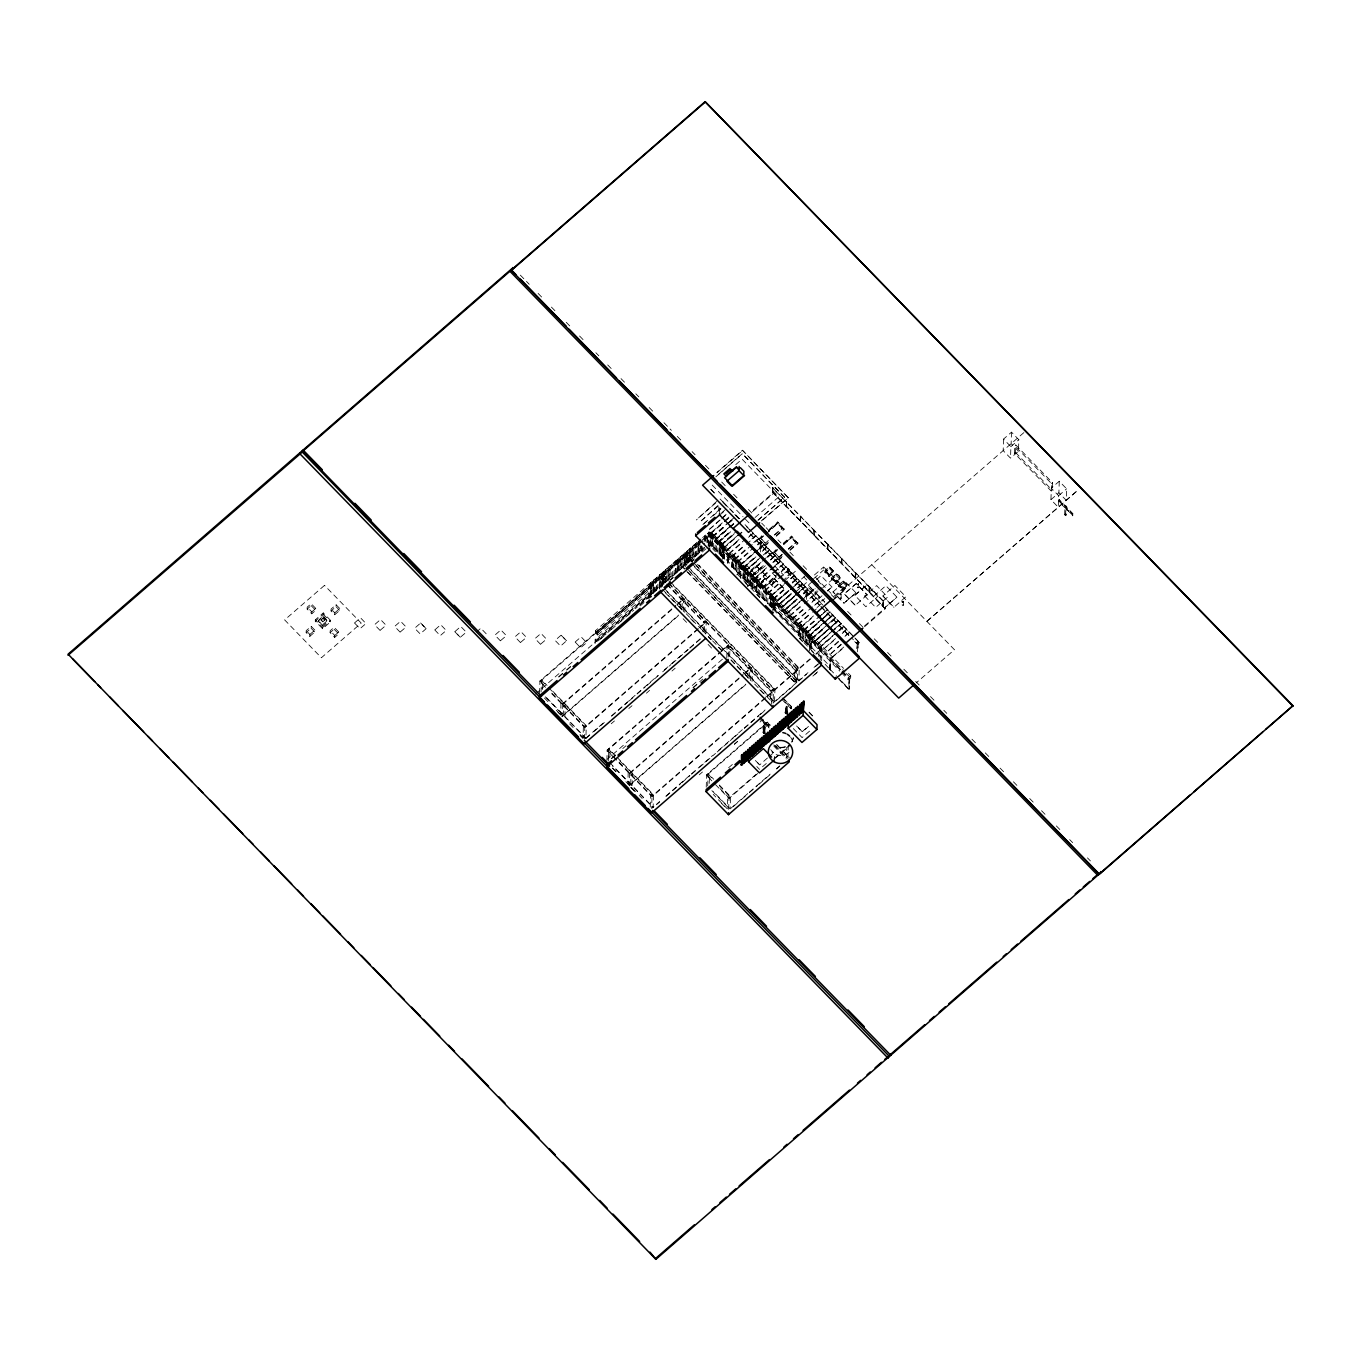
<?xml version="1.0" encoding="UTF-8"?>
<svg xmlns="http://www.w3.org/2000/svg" width="1361" height="1361" viewBox="0 0 1361 1361"><rect width="100%" height="100%" fill="white"/><g stroke="black" fill="none" stroke-linecap="round" stroke-linejoin="round"><path stroke-width="0.75" stroke-dasharray="5 3.75" d="M306.157 632.576L306.208 630.67L311.193 626.349L314.867 630.126L314.799 632.031L309.832 636.353L306.157 632.576L311.125 628.255L311.193 626.349M307.161 609.065L307.212 607.159L311.193 603.706L315.786 608.418L315.735 610.323L311.754 613.777L307.161 609.065L311.142 605.611L311.193 603.706M309.832 636.353L309.883 634.447L306.208 630.67M311.754 613.777L311.805 611.889L307.212 607.159M315.276 621.177L315.31 619.85L323.272 612.926L330.621 620.48L330.587 621.807L322.608 628.731L315.276 621.177L323.238 614.253L323.272 612.926M318.151 621.16L323.152 615.563L327.712 621.552L322.727 625.89L318.151 621.16L323.152 615.563M321.06 620.004L323.05 618.047L324.888 620.157L322.897 621.892L321.06 620.004L323.05 618.047M322.608 628.731L322.659 627.404L315.31 619.85M322.727 625.89L318.185 619.884M322.897 621.892L321.06 619.782M324.462 585.417L284.653 619.918L321.383 657.754L361.209 623.083L324.462 585.332M330.111 632.661L330.179 630.755L334.16 627.302L338.753 632.014L338.685 633.92L334.704 637.373L330.111 632.661L334.091 629.207L334.16 627.302M331.046 610.953L331.097 609.048L336.082 604.726L339.757 608.503L339.689 610.409L334.721 614.73L331.046 610.953L336.014 606.632L336.082 604.726M334.721 614.73L334.772 612.824L331.097 609.048M334.704 637.373L334.772 635.468L330.179 630.755M380.076 630.449L374.564 624.699L380.536 619.51L386.048 625.26L380.076 630.364M400.134 632.184L394.622 626.434L400.593 621.245L406.105 626.996L400.134 632.082M420.651 622.981L426.163 628.731L420.651 622.981L414.68 628.255L420.192 633.92L426.163 628.646M454.795 631.725L460.307 637.288L466.279 632.202L460.767 626.451L454.795 631.725L460.307 637.288M500.423 640.861L494.911 635.111L500.882 629.922L506.394 635.672L500.423 640.759M520.48 642.596L514.968 636.829L520.94 631.657L526.452 637.407L520.48 642.494M540.538 644.331L535.026 638.564L540.997 633.392L546.51 639.143L540.538 644.229M539.568 693.344L539.96 680.942L711.122 532.253L710.68 545.353M541.066 692.034L541.457 679.632L547.054 685.4M542.563 689.551L542.818 681.725L541.321 683.018M561.055 635.213L555.084 640.402L560.596 646.067L566.567 640.776L561.055 635.111L566.567 640.776M562.093 713.657L560.613 714.95L560.97 703.212L562.467 701.919L561.991 716.362L678.629 615.036M563.42 715.835L563.862 702.667M564.849 716.481L565.223 704.743L563.726 706.036M584.396 739.397L584.873 724.937L583.393 726.247L583.018 737.985L584.515 736.675M595.046 643.583L595.165 639.602L648.925 592.903L651.034 595.08L635.213 608.809M595.369 632.95L649.129 586.251L651.239 588.428L597.496 635.128L595.369 632.95L595.438 630.738L701.068 538.99M596.05 640.316L649.792 593.804M650.371 587.527L596.237 634.022L649.997 587.34M596.407 640.691L650.167 594.008M597.496 635.128L597.564 632.899L595.438 630.738M606.87 760.476L607.193 750.013L719.05 652.855M608.367 757.975L608.554 752.106L610.051 750.796L609.796 758.638M608.299 761.122L608.69 748.72L615.699 755.916M634.821 791.217L630.619 786.896L631.096 771.755M650.405 582.831L650.082 595.761L650.881 582.576M650.796 582.474L650.388 595.318M651.885 581.521L651.579 594.468L652.378 581.283M652.293 581.181L651.885 594.025M653.382 580.228L653.076 593.175L653.875 579.973M653.467 592.835L653.79 579.888M654.573 591.882L655.373 578.68M655.27 578.595L654.879 591.44M656.053 590.572L656.853 577.387M656.768 577.285L656.359 590.147M650.252 807.073L650.626 795.334L652.106 794.024L651.63 808.485L659.626 801.544M657.55 589.279L658.265 575.992M659.047 587.986L659.762 574.699L659.524 589.143M659.439 587.646L659.762 574.699M660.936 586.336L661.242 573.406L660.442 586.591M661.004 587.85L661.242 573.406M662.092 583.563L662.841 572.198M662.501 586.557L662.739 572.096M663.436 584.005L664.321 570.905M663.522 584.09L663.93 571.246M663.998 584.056L664.236 570.803M665.818 569.596L665.325 582.355M665.019 582.797L665.427 569.953M665.41 582.457L665.733 569.51M666.516 581.504L667.213 568.217L666.822 581.062M667.996 580.194L668.71 566.908L668.404 579.854M669.493 578.901L670.207 565.615L669.799 578.459M670.99 577.608L671.705 564.322M672.487 576.315L673.185 563.029M673.984 575.022L674.682 561.719M675.379 573.627L676.264 560.528M675.464 573.713L675.873 560.868M675.873 573.372L676.179 560.426M677.37 559.575L676.961 572.42L677.761 559.235M677.353 572.079L677.676 559.133M678.867 558.282L678.458 571.127L679.258 557.925M678.85 570.769L679.173 557.84M679.854 569.732L680.653 556.547L680.262 569.391M681.436 568.524L682.15 555.237L681.742 568.081M680.619 608.809L680.925 599.027L682.405 597.717L681.929 612.178M682.933 567.231L683.647 553.944M684.481 564.1L685.144 552.651L684.821 565.598M684.736 565.495L685.144 552.651M683.375 611.633L683.817 598.466L677.421 604.029M685.298 566.754L685.689 554.352L797.75 669.493M685.978 562.808L686.625 551.358L686.369 562.45M686.284 562.365L686.625 551.358M686.863 562.297L687.05 556.428M686.795 565.461L687.186 553.042L693.072 559.116M687.73 550.405L687.407 563.335M688.292 562.961L688.547 555.135L685.553 557.721M689.227 549.095L688.904 562.042L689.704 548.857M689.312 561.702L689.619 548.755M690.81 547.905L690.401 560.749L691.201 547.547M690.793 560.409L691.116 547.462M692.29 559.099L692.596 546.169L691.796 559.354M693.787 557.806L694.093 544.859L693.293 558.061M694.876 556.853L695.675 543.668M695.284 556.513L695.59 543.566M715.478 503.162L696.373 519.766M697.087 542.273L696.288 555.458M697.921 552.43L698.261 541.423M698.176 553.825L698.567 540.98L698.329 552.073M718.234 506.003L699.129 522.607M699.367 552.957L699.758 540.113M700.013 541.508L699.673 552.532M700.932 546.067L700.847 551.664L701.017 546.169M706.648 521.28L701.885 525.431M701.323 545.727L701.153 551.222M702.361 546.612L702.344 550.371L702.463 546.697M704.13 539.892L704.641 535.877M688.088 562.756L704.232 548.721L704.403 543.226M704.471 541.389L704.556 535.792M705.559 540.436L706.138 534.584M703.025 631.827L703.331 622.045L704.828 620.752L704.335 635.196M705.815 541.831L706.036 534.482M706.937 542.801L707.618 533.291M720.122 520.021L707.397 531.096M707.346 542.461L707.533 533.189M821.636 660.8L822.027 648.397L709.03 531.896L708.094 546.952L700.473 553.57M705.832 633.903L706.223 621.501L699.826 627.047M708.486 545.251L709.03 531.896M708.724 544.842L709.115 531.998L702.633 537.629M709.54 546.407L709.983 533.257M712.194 485.094L743.055 516.806M723.218 558.452L723.797 545.098L723.303 558.027L710.527 544.91L711.037 531.981L843.582 668.37M710.969 547.071L711.412 532.355M711.905 546.322L712.313 533.478M712.279 546.714L712.79 533.767L712.381 546.612M713.657 548.126L713.691 534.89M706.223 787.185L706.614 774.783L767.332 722.045L770.122 724.92M715.171 536.234L715.137 549.453M707.703 785.892L708.094 773.49L713.708 779.241M709.217 783.392L709.455 775.566L707.958 776.859M716.515 550.865L716.447 537.731M717.928 539.058L717.893 552.277M718.71 511.107L718.846 506.972M719.646 512.314L719.765 507.925M719.306 540.47L719.271 553.689L719.663 540.844M719.169 553.791L719.578 540.929M720.173 554.829L720.581 541.967M720.547 555.203L721.041 542.273L720.649 555.118M722.062 543.311L721.653 556.156M722.266 559.405L722.606 548.398L739.482 533.869M723.576 558.844L723.848 550.78M723.916 548.075L736.658 537.017M723.882 558.571L723.797 551.681M724.494 559.252L724.903 546.407M722.419 659.217L607.38 759.166M726.672 551.086L739.414 539.841M727.574 563.029L728.288 555.441L728.152 564.628M727.931 563.403L728.424 555.679M729.071 553.366L744.994 539.534M729.428 553.74L742.17 542.682M726.757 658.231L727.148 645.829L771.959 691.881M728.237 656.938L728.628 644.536L720.649 651.477M731.503 567.01L731.793 557.84L734.089 555.849M731.827 556.19L742.97 546.51M732.031 567.52L732.66 560.017L732.371 568.966M732.184 556.581L744.926 545.506M732.235 567.35L732.456 560.188M729.683 656.393L729.989 646.611L728.492 647.904M732.796 567.554L733.035 560.222M733.681 568.694L733.902 555.662M734.583 559.031L747.325 547.956M734.94 559.592L749.265 547.139M737.118 558.776L736.624 571.722L736.658 558.486M737.339 561.855L753.262 548.024M737.696 562.246L750.438 551.171M738.138 559.813L738.002 573.134L738.394 560.29M758.043 520.293L784.531 497.292L742.289 453.655L715.801 476.656M762.858 519.936L788.342 497.803L742.443 450.253L716.958 472.386M739.874 561.617L739.38 574.546L739.414 561.327M740.095 564.696L763.98 544.111M740.894 562.654L740.758 575.958M740.639 578.289L741.15 563.114M742.851 567.52L755.576 556.462M743.276 565.291L743.055 578.323L743.548 565.393L740.979 567.282M744.569 566.431L744.518 579.65L744.926 566.805M744.433 579.735L744.824 566.891M745.896 581.062L745.845 567.928M747.104 565.904L735.144 576.281M747.325 569.255L747.274 582.491L747.682 569.63M747.189 582.576L747.58 569.715M748.941 522.811L744.518 518.286M748.652 583.903L748.601 570.752M750.081 572.096L749.945 585.4L750.336 572.556M750.03 585.315L750.438 572.471M747.852 677.88L748.159 668.098L749.656 666.805L749.162 681.266M751.323 586.812L751.357 573.593M753.313 533.172L746.577 538.156M752.82 574.92L752.701 588.224L753.092 575.38M752.786 588.139L753.194 575.295M750.609 680.721L751.051 667.553L744.654 673.117M755.712 535.622L750.932 539.773M754.164 589.568L754.113 576.418M755.576 577.745L755.542 590.98M744.11 576.043L756.053 565.547L767.077 576.996L755.134 587.374L744.11 575.907M756.461 592.103L756.869 579.259M758.468 538.446L765.188 545.88L768.353 543.141M758.826 538.837L750.864 545.744M758.128 577.098L746.185 587.476L758.111 577.234L747.104 565.768M758.332 580.586L758.298 593.804M759.71 548.976L760.901 541.899L761.565 551.12M768.37 540.521L765.307 543.192L760.714 538.463L766.872 532.678M760.561 551.988L760.901 541.899M759.574 595.318L759.625 582.083M761.224 541.287L754.845 546.646M761.582 541.661L756.801 545.812M761.054 596.645L761.003 583.495M762.432 598.057L762.381 584.924M763.232 576.826L774.256 588.003M763.453 599.095L764.116 586.71M765.307 543.192L760.714 538.02M772.214 572.845L776.348 577.098L764.406 587.459L776.365 576.962L772.231 572.709M765.324 565.768L753.382 576.145L764.406 587.459M767.434 758.009L759.693 764.916L755.355 760.289M764.831 600.507L765.494 588.122M766.719 546.952L761.956 551.103M766.736 546.765L762.313 551.477M766.209 601.919L766.872 589.534M767.587 603.348L768.353 590.878M763.113 555.135L769.492 549.606L764.712 553.927M769.492 549.606L765.069 554.301M772.367 492.274L772.895 487.51L772.367 492.274L882.949 605.917L883.119 600.762L883.34 605.56M772.725 492.665L772.895 487.51M768.608 726.876L765.835 723.337M864.541 626.758L885.245 608.775L773.218 492.75L750.915 512.11M770.241 606.257L770.734 593.328L770.343 606.172M767.468 556.581L772.248 552.43L764.27 559.524M770.7 606.547L771.109 593.702M770.105 725.583L767.332 722.045M771.619 607.669L772.01 594.825M771.721 607.584L772.112 594.74M772.589 585.043C774.596 575.89 771.891 587.374 773.677 585.094M771.976 608.044L772.385 595.199M782.15 554.676L779.07 557.347L774.477 552.617L777.573 549.504M770.326 698.959L770.564 691.133L773.558 688.547L773.065 702.991L797.359 681.895L686.778 568.269M773.099 608.996L773.49 596.152L772.725 613.148L775.004 611.174L775.413 598.313L773.133 600.303M773.354 609.473L773.763 596.628M773.797 608.35L774.001 601.698M775.175 566.448L783.443 574.937M774.324 608.418L774.613 602.038M771.568 704.283L772.061 689.84M774.528 535.162L782.218 528.493L777.641 523.322L768.421 531.334M776.229 536.302L784.106 529.446L777.709 521.961L768.25 530.178M778.118 558.656L773.337 562.808M772.248 552.43L778.968 560.034L783.698 555.934M779.07 557.347L774.494 552.175M770.734 749.673L773.626 752.82L770.734 749.843M774.137 566.465L780.516 560.936L770.955 569.408M774.358 759.931L774.46 756.393M782.218 528.493L777.641 523.322M784.531 497.292L742.289 453.655M783.255 563.93L759.37 584.686M784.106 529.446L777.709 521.961M786.148 506.445L786.675 501.665L786.539 506.088M786.505 506.819L786.675 501.665M786.012 566.771L762.126 587.527M788.342 497.803L742.443 450.253M788.155 568.575L788.24 572.811L788.155 568.473M787.287 613.386L800.047 602.14M789.142 569.97L788.751 568.779M788.308 549.317L795.998 542.648L791.421 537.476L783.732 544.162M790.009 550.456L797.886 543.6L791.49 536.115L782.031 544.332M789.686 615.648L802.429 604.59M790.06 616.04L802.803 604.965M791.524 572.437L786.743 576.588M787.968 756.053L786.471 757.345L786.777 747.563M787.849 758.775L788.342 744.314M792.442 618.489L805.185 607.414M792.817 618.864L805.559 607.806M794.28 575.261L770.394 596.016M794.654 575.465L789.873 579.786L794.28 575.091M795.998 542.648L791.421 537.476M783.698 698.669L791.575 706.767L791.507 708.537L783.647 700.439M795.198 621.314L819.441 601.12M795.573 621.705L808.298 610.63M796.763 579.037L785.739 567.724L781.248 571.739M797.886 543.6L791.49 536.115M796.883 583.086L807.907 594.4L813.878 589.092M792.255 582.236L797.41 578.289L792.272 583.069M799.911 520.6L800.829 516.193L800.285 520.974L800.302 516.159L786.777 502.481M800.285 520.974L800.455 515.819M796.355 668.744L795.845 683.63L683.783 568.49M797.954 624.155L809.097 614.474M798.329 624.529L811.054 613.454M798.55 635.91L798.839 626.74L801.136 624.75M795.011 585.077L800.166 581.13L790.605 589.602M799.298 634.09L799.605 627.71M799.519 634.77L799.741 627.574L799.553 633.869M799.911 634.43L773.797 608.163L799.519 634.6L800.115 627.778L774.409 601.358L774.171 608.554L774.358 602.26M807.975 672.657L798.873 680.568L799.23 668.2L698.976 565.172M797.784 587.731L802.548 583.58L797.767 587.901M802.922 583.954L798.141 588.292L802.548 583.58M802.803 626.264L802.292 639.194L802.327 625.975M803.466 629.99L827.726 609.439L818.165 617.911M795.743 594.893L805.304 586.404L798.941 591.95M805.304 586.404L796.117 595.267M805.644 596.169L806.835 589.092L807.481 598.313M805.185 628.714L805.151 641.95L805.542 629.088M808.485 726.451L802.292 731.827L796.593 725.736M806.495 599.435L806.835 589.092M812.551 581.385L808.077 585.281L808.026 587.05L812.16 591.303L815.137 588.701M803.279 593.396L808.06 589.245L803.279 593.566M803.653 593.94L808.06 589.245M808.451 585.298L812.228 589.16M807.941 631.555L807.907 644.774L808.298 631.929M809.455 650.898L809.863 638.054L812.16 636.063L811.751 648.925L768.863 604.845L769.628 592.375M811.19 592.63L801.255 600.558M810.697 634.379L810.561 647.683M812.16 591.303L812.211 589.534M813.827 530.314L814.065 535.128L814.082 530.314L800.676 516.534M810.475 647.853L811.054 634.753M814.065 535.128L814.235 529.973M810.85 648.227L811.139 639.109L841.149 669.935M811.139 647.972L811.105 640.01M811.717 638.479L827.658 624.478M813.572 595.08L808.791 599.231M822.027 595.778L819.05 598.381L814.916 594.128L814.967 592.358L817.944 589.772M816.328 597.904L811.547 602.055M817.604 644.348L830.346 633.273M819.05 598.381L819.101 596.611M819.118 596.237L815.341 592.375L818.08 589.84M820.054 597.445L808.077 585.281M818.897 656.768L819.135 648.942L820.632 647.632L820.207 660.136M820.36 647.173L833.102 636.114M822.231 599.452L824.749 601.851M833.851 599.452L843.803 590.793L823.609 570.038L823.694 566.942L813.742 575.584L831.061 593.379M824.936 572.352L825.004 570.582L829.478 566.686L833.612 570.94L833.561 572.709L829.07 576.605L824.936 572.352L829.427 568.456L829.478 566.686M825.378 570.599L829.155 574.291L833.221 570.922L829.155 574.291L825.378 570.599L829.461 567.061L833.221 570.922M827.471 548.908L828.015 544.128L827.879 548.568M827.845 549.283L828.015 544.128M838.614 641.78L825.872 652.838M829.07 576.605L829.138 574.835L825.004 570.582M827.301 663.556L709.744 542.665M841.37 644.604L828.628 655.679M823.745 617.435L830.108 611.889L820.547 620.378M830.108 611.889L820.921 620.752M831.826 579.429L831.894 577.659L836.369 573.764L840.503 578.017L840.452 579.786L835.96 583.682L831.826 579.429L836.317 575.533L836.369 573.764M829.461 669.578L830.295 658.877L829.904 669.561L832.813 672.538M827.522 590.963L831.996 586.948L827.522 590.827M832.2 600.49L844.143 590.113L832.269 577.676L836.352 573.951M829.904 667.911L830.431 659.098M830.329 669.527L830.652 659.251L829.785 659.302M833.119 578.799L821.176 589.177M833 591.899L844.96 581.385L855.967 592.835L844.024 603.212L833 591.899L844.024 603.212M826.501 620.259L832.864 614.73L823.303 623.202M833.238 615.104L823.677 623.576L832.864 614.73M835.96 583.682L836.011 581.913L831.894 577.659M829.257 623.083L835.62 617.554L826.059 626.026M835.62 617.554L831.197 622.266M838.716 586.506L838.767 584.737L843.259 580.841L847.393 585.094L847.325 586.863L842.85 590.759L838.716 586.506L843.191 582.627L843.259 580.841M832.013 625.924L838.376 620.395L814.473 641.32L830.414 627.302M838.75 620.769L814.848 641.694L838.376 620.395M840.418 594.791C841.847 592.988 840.826 604.267 840.622 594.4M842.017 563.097L841.796 558.282L841.761 563.097M841.625 563.437L841.796 558.282M831.571 631.691L841.132 623.219L834.752 628.748M842.85 590.759L842.901 588.99L838.767 584.737M842.918 588.632L839.159 584.584L843.242 581.028M843.803 590.793L843.905 587.697L823.694 566.942M837.508 631.589L843.888 626.043L834.327 634.532M846.644 629.054L841.864 633.205M849.757 632.27L844.62 636.046M850.727 675.702L850.659 677.931L848.379 679.922L848.447 677.693L850.727 675.702L845.011 669.833M849.145 678.714L849.026 688.819M838.988 679.275L848.992 689.721L848.941 678.884M855.031 577.217L855.559 572.437L855.423 576.877M854.827 595.301L866.77 584.924L854.827 595.301L865.851 606.751L877.794 596.254L866.77 585.06M855.389 577.591L855.559 572.437M869.203 586.948L855.78 573.168L855.661 577.149M867.246 594.842L855.286 605.356L844.279 593.889L856.222 583.512L867.229 594.978L856.222 583.512M855.967 592.835L844.041 603.076M858.4 583.563L858.025 587.884L857.94 583.546M856.613 648.551L857.804 641.473L858.468 650.694M857.481 651.817L857.804 641.473M854.742 641.609L857.668 644.638L859.659 642.902L822.946 604.709M868.811 591.372L869.339 586.608L869.203 591.031M869.169 591.763L869.339 586.608M869.322 591.406L869.56 587.323L882.966 601.103L882.847 605.084M871.772 564.747L954.435 649.69L916.225 682.882M873.949 596.067L885.892 585.689L896.916 597.156L884.973 607.533L896.916 597.156M882.898 595.982L893.922 607.295L905.882 596.781L894.857 585.468L882.898 595.982L893.922 607.295M882.949 605.917L883.119 600.762M885.245 608.775L772.878 492.308L773.116 488.225L786.539 502.005L786.403 505.986M903.211 601.239C905.388 611.038 898.583 600.899 903.194 601.324M1003.533 439.093L1003.176 450.61L1010.525 458.147L1018.487 451.24L1018.845 439.722L1011.495 432.169L1003.533 439.093L1010.883 446.629L1010.525 458.147M1011.495 432.169L1011.138 443.686L1018.487 451.24M1014.54 453.366L1014.779 445.83L1015.782 444.979L1052.512 482.73L1052.274 490.249L1051.287 491.117L1014.54 453.366L1015.544 452.498L1015.782 444.979M1059.266 481.25L1058.892 492.767L1066.241 500.321L1066.599 488.803L1059.266 481.25L1051.287 488.157L1058.637 495.71L1058.28 507.228L1050.93 499.674L1051.526 483.58L1014.779 445.83M1058.909 501.784L1059.198 499.555L1072.961 513.709L1072.91 515.479L1058.739 501.682L1059.198 499.555M1064.676 514.747L1064.914 506.768L1065.918 505.901L1066.582 514.815L1065.595 515.683L1064.676 514.747L1065.663 513.88L1066.582 514.815M1065.595 515.683L1065.918 505.901M1072.366 513.965L1072.315 515.564M1072.519 515.836L1072.57 514.067L1058.79 499.895M772.759 582.049L773.405 582.882L773.728 581.708M787.764 569L788.58 569.561M787.73 572.283L788.802 572.318M840.383 598.074L841.472 598.125M857.617 584.686L858.672 584.737L857.532 584.073M857.498 587.34L858.587 587.391M902.156 601.596L903.279 602.26L902.258 602.413M902.105 604.879L903.194 604.913M840.469 594.655L841.472 594.519M858.349 584.72L858.366 583.733M903.33 601.426L902.309 602.004M311.805 611.889L315.786 608.418M322.897 621.671L324.888 619.935M309.883 634.447L314.867 630.126M334.772 612.824L339.757 608.503M322.778 624.597L327.746 620.276M322.659 627.404L330.621 620.48M334.772 635.468L338.753 632.014M476.35 632.167L480.824 628.187L486.336 633.937L481.862 637.731M716.941 472.743L742.425 450.61M715.801 476.877L742.272 453.876M735.774 464.628L742.051 459.116L778.798 496.867L752.072 520.123M716.703 501.409L696.356 519.953M717.859 505.611L699.112 522.777M720.615 508.453L701.868 525.601M713.028 515.921L720.99 508.827M721.789 512.672L726.57 508.521M720.564 514.424L723.746 511.668M726.128 514.288L707.38 531.266M721.721 518.813L728.101 513.114M728.884 517.129L709.779 533.716L822.01 649.061L815.937 654.335M702.361 540.504L539.943 681.606L545.54 687.356M703.875 539.194L722.878 522.862M724.477 521.467L729.258 517.316M710.136 534.107L722.878 523.032M724.477 521.654L729.258 517.503M596.237 634.022L703.178 541.168M704.743 539.79L711.037 534.329M661.259 578.816L664.253 576.23M709.847 536.625L711.327 535.332M712.535 536.37L728.458 522.539M730.057 521.161L734.838 517.01M712.535 536.557L725.277 525.482M726.859 524.104L731.64 519.953M712.909 536.761L725.634 525.686M732.014 520.157L727.233 524.308L732.014 520.327M712.892 536.932L725.634 525.873M535.349 694.144L706.529 545.455M598.211 640.844L606.104 633.971M607.686 632.593L612.433 628.476M620.344 621.603L632.984 610.63M639.313 605.135L664.508 583.24M666.073 581.879L686.505 564.117M731.214 525.38L715.291 539.211L728.016 528.323M600.439 639.024L605.186 634.906M611.514 629.411L616.244 625.294M617.826 623.916L624.155 618.421M625.737 617.043L633.648 610.187M729.615 526.928L734.396 522.777M715.648 539.585L728.39 528.527M729.989 527.132L734.77 522.981M715.648 539.773L728.39 528.697M729.989 527.319L734.77 523.168M558.742 676.689L565.138 671.126M566.737 669.748L571.535 665.58M640.231 605.9L646.628 600.337M648.227 598.959L651.426 596.169M670.122 579.939L673.151 577.302M691.371 561.481L694.399 558.844M710.527 544.91L708.435 547.088M558.742 677.132L565.121 671.568M566.72 670.19L571.518 666.022M670.105 580.381L673.134 577.745M752.48 511.617L773.184 493.635M718.047 542.035L730.789 530.977M718.047 542.222L730.772 531.147M718.404 542.427L731.146 531.351L718.404 542.597M720.803 544.876L736.726 531.045M720.786 545.046L733.528 533.988M733.902 534.175L721.16 545.421L733.902 534.363M723.337 544.808L723.406 557.942M723.542 547.888L736.284 536.812M737.883 535.434L742.664 531.283M738.257 535.809L743.038 531.488M758.06 520.072L784.531 497.054M739.057 539.466L726.298 550.712L739.04 539.636M761.292 520.957L788.359 497.445M748.533 537.323L753.331 532.985M728.169 556.258L728.016 564.39M562.365 703.96L675.822 605.407M746.509 544.298L756.087 535.826M562.348 704.624L675.805 606.07M677.404 604.692L683.783 599.129M734.26 556.037L733.494 568.507L767.842 603.808M683.681 601.851L685.161 600.558L684.804 612.297L670.82 597.921M735.28 557.074L735.246 570.293L735.638 557.449M733.018 560.392L723.44 551.307L732.626 560.562M753.688 542.597L758.468 538.275M761.939 535.656L758.757 539.279L761.922 536.54M768.216 531.062L777.675 522.845M760.714 538.463L763.776 535.792M765.324 534.465L777.624 523.764M761.82 542.852L760.833 543.72L759.914 542.767M561.974 716.805L678.612 615.478M774.545 534.72L782.235 528.051M753.194 553.995L740.452 565.24L753.194 554.182M765.222 544.995L768.37 542.256M776.263 535.417L784.14 528.561M743.089 565.104L743.14 578.238M755.95 556.836L743.208 567.894L755.95 557.006M762.33 551.307L767.094 547.156M761.531 556.513L745.59 570.531L758.332 559.456M745.964 570.735L758.706 559.66M765.086 554.131L769.85 549.98M745.964 570.905L758.706 559.847M765.869 557.976L748.346 573.355L762.687 560.919M775.719 549.81L772.538 553.434L777.267 549.317M748.72 573.559L761.462 562.501M767.825 556.955L772.606 552.804L767.825 557.142M748.72 573.747L761.462 562.671M783.579 543.839L791.456 537M774.477 552.617L777.556 549.946M783.715 544.604L791.404 537.918M751.476 576.401L764.219 565.325M770.581 559.796L775.362 555.645L770.581 559.966M751.476 576.571L764.219 565.513M766.6 567.775L753.858 579.02L766.6 567.962M772.98 562.246L777.76 558.095L772.963 562.416M779.087 556.904L782.167 554.233M788.325 548.874L796.015 542.205M754.232 579.412L766.975 568.166M698.227 628.442L584.788 726.995L551.171 692.443M698.21 629.105L584.771 727.659L551.154 693.106M699.809 627.71L706.206 622.164M779.002 559.15L782.15 556.411M790.026 549.572L797.92 542.716M756.614 581.674L772.555 567.843M756.614 581.862L769.356 570.786M756.988 582.236L769.731 570.991M771.313 569.783L780.874 561.31M755.134 587.237L767.077 576.86L756.053 565.547M759.744 585.06L772.487 573.815M774.069 572.607L783.63 564.135M585.996 738.002L605.169 721.347M611.565 715.801L635.519 694.978M637.118 693.583L657.89 675.549M664.287 669.986L688.258 649.18M689.857 647.785L701.034 638.071M585.979 738.445L592.375 732.899M593.974 731.503L605.152 721.789M611.548 716.243L627.523 702.361M629.122 700.966L635.519 695.42M637.118 694.042L645.097 687.101M646.696 685.706L653.093 680.16M654.692 678.765L661.072 673.219M662.671 671.824L670.667 664.883M672.266 663.505L688.241 649.622M689.84 648.227L701.034 638.513M762.5 587.901L775.243 576.656M781.248 571.603L786.386 566.976M611.242 723.746L614.44 720.973M628.833 708.486L632.014 705.713M646.407 693.208L649.605 690.35M671.977 671.007L675.158 668.234M764.882 590.351L788.58 569.647M765.256 590.725L777.999 579.48M779.581 578.272L789.142 569.8M767.638 593.175L780.38 581.93M768.012 593.566L780.755 582.321M782.337 581.113L791.898 572.624M785.042 580.364L795.505 571.144M827.743 544.57L814.456 530.688M828.117 544.961L841.642 558.622M773.15 598.84L785.892 587.595M773.524 599.044L786.267 587.986M792.629 582.44L797.41 578.289M773.507 599.231L786.25 588.156M788.648 590.436L775.906 601.494L788.648 590.606M795.028 584.89L807.328 573.866M789.023 590.81L776.263 602.055L789.006 590.98M790.605 589.432L800.166 581.13M728.611 645.199L607.176 750.694L612.773 756.444M772.844 609.167L775.141 607.176L800.863 633.614L798.567 635.587M791.404 593.26L778.662 604.505L791.404 593.447M796.066 591.559L808.009 581.317L803.892 576.928M813.657 578.68L823.609 570.038M797.342 593.328L781.418 607.346L794.161 596.271M794.535 596.475L781.775 607.721L794.518 596.645M796.117 595.08L805.678 586.795M816.498 579.633L820.972 575.618L831.996 587.067M611.599 758.264L616.397 754.096M622.794 748.55L625.975 745.76M693.089 687.475L702.684 679.139M611.582 758.706L616.38 754.538M693.072 687.917L699.469 682.354M796.917 598.925L784.174 610.17L796.917 599.095M797.291 599.299L784.531 610.545L797.274 599.486M803.653 593.77L808.434 589.619M829.138 574.835L833.612 570.94M802.854 598.993L786.93 612.994L799.673 601.936M804.453 597.615L813.878 589.211M806.41 596.781L811.19 592.443M814.916 594.128L817.893 591.542M804.385 603.757L813.946 595.284M811.922 602.447L816.328 597.734M836.011 581.913L840.503 578.017M814.678 605.271L819.458 600.95M824.783 598.619L821.806 601.205L821.857 599.435L824.613 602.277M855.303 572.896L842.017 559.014M817.059 607.55L821.84 603.399M812.653 612.246L819.033 606.547M629.616 773.048L743.055 674.495M800.948 624.563L800.727 637.594L798.448 639.585M629.582 773.711L743.038 675.158M744.637 673.78L751.034 668.217M833.953 596.339L847.001 585.077L843.242 581.215M801.323 624.937L800.642 637.322M842.901 588.99L847.393 585.094M835.144 596.56L1025.667 431.063M813.453 615.921L798.771 628.952L773.065 602.515L775.345 600.541L801.068 626.962M630.96 775.124L632.457 773.831L632.082 785.569L630.602 786.862M750.915 670.939L752.395 669.646L752.038 681.385L773.065 702.991M801.068 627.54L813.81 616.295M1010.883 446.629L1018.845 439.722M803.705 627.387L803.67 640.606L804.079 627.761M856.222 583.648L844.262 594.025L855.286 605.356M803.824 630.194L816.566 619.119M818.165 617.741L827.726 609.439M803.824 630.364L816.566 619.306M629.326 782.745L627.846 784.038L628.204 772.299L629.701 771.006L629.224 785.45L745.862 684.124M806.461 630.211L806.154 642.987M806.835 630.602L806.529 643.362M629.207 785.892L745.845 684.566M822.146 618.813L806.222 632.814L818.948 621.756M806.58 633.018L817.74 623.338M824.103 617.809L830.482 612.263M806.58 633.205L819.322 622.13M809.217 633.052L809.183 646.271L809.591 633.426M824.902 621.637L808.961 635.655L821.704 624.58M809.336 635.859L822.078 624.784M809.336 636.029L822.078 624.971M824.46 627.421L809.795 640.282L839.805 671.109M812.092 638.683L824.834 627.625M831.214 622.079L835.994 617.928M812.092 638.87L824.834 627.795M833.17 630.143L817.229 644.144L829.972 633.086M831.945 632.065L841.506 623.593M835.926 632.967L820.002 646.798L832.728 635.91M839.465 630.755L844.262 626.434M765.46 697.53L652.021 796.083L607.193 750.013M767.06 696.134L809.897 658.945M815.954 653.671L822.027 648.397M765.443 698.193L652.004 796.746L614.185 757.89M767.043 696.798L814.422 655.645M835.501 638.564L822.742 649.809L835.858 638.938M842.221 633.58L847.001 629.258M883.493 601.137L772.504 487.85M838.257 641.388L825.872 653.025M844.977 636.421L849.757 632.082M771.687 701.578L773.184 700.286M797.478 679.173L794.484 681.776L794.858 670.037L797.835 667.434L797.342 682.337L689.704 571.739M666.005 795.981L689.976 775.175M691.575 773.78L712.347 755.729M718.744 750.183L742.715 729.36M744.314 727.982L765.086 709.932M814.048 667.383L820.122 662.109M656.41 804.759L659.609 801.986M665.988 796.44L680.381 783.936M681.98 782.558L689.959 775.617M691.558 774.222L697.955 768.676M699.554 767.281L715.529 753.399M717.128 752.021L733.103 738.138M734.702 736.743L737.9 733.97M744.297 728.424L758.672 715.92M760.272 714.542L765.069 710.374M776.093 700.796L792.782 686.284M798.856 681.01L806.444 674.427M815.562 666.516L820.105 662.552M841.013 644.229L828.628 655.849M864.575 625.873L885.279 607.891M843.752 647.053L831.01 658.299L844.126 647.445M734.413 744.161L737.611 741.388M814.473 674.614L817.689 671.824M699.248 774.783L702.446 772.01M734.413 744.246L737.611 741.473M759.982 722.045L763.164 719.271M812.874 676.094L817.672 671.926M858.723 642.426L857.719 643.277L856.801 642.341M764.116 725.481L706.58 775.447L712.194 781.197M765.818 724.001L767.298 722.708M859.676 642.46L857.685 644.195L851.816 638.156M767.196 725.413L768.676 724.12L768.727 728.339L759.54 718.897M768.523 726.519L759.761 717.417M791.575 706.767L782.15 697.955M1051.526 483.58L1052.512 482.73M728.594 767.757L733.375 763.589M1050.93 499.674L1058.892 492.767M1058.637 495.71L1066.599 488.803M768.982 756.852L773.626 752.633M802.309 731.606L808.502 726.23M762.517 766.77L767.009 762.875M756.189 774.222L729.02 797.818L717.808 786.301M773.763 758.945L789.737 745.062M757.754 773.49L729.003 798.482L713.589 782.643M775.345 758.23L789.72 745.726M1066.837 506.853L1065.833 507.704L1064.914 506.768M809.574 731.129L802.105 737.611L792.459 727.693M747.801 793.565L728.628 810.22L729.122 795.76L727.625 797.053L727.25 808.791L713.215 794.382M749.401 792.17L770.173 774.12M776.57 768.574L779.768 765.801M733.409 806.495L739.806 800.948M741.405 799.553L747.784 794.007M749.384 792.612L757.379 785.671M758.979 784.293L770.156 774.562M776.553 769.016L779.751 766.243M858.553 584.515L857.889 584.703M1015.544 452.498L1052.274 490.249M1059.13 501.324L1072.91 515.479M836.352 574.138C845.232 576.69 834.344 586.2 832.269 577.506M829.427 568.456L833.561 572.709M836.317 575.533L840.452 579.786M843.191 582.627L847.325 586.863M520.344 275.143L529.225 284.279M538.105 293.415L544.026 299.488M551.426 307.093L557.364 313.183M566.244 322.319L570.684 326.878M579.565 336.014L585.485 342.087M595.863 352.737L598.823 355.782M607.704 364.918L613.624 371.009M621.024 378.613L626.945 384.704M635.825 393.822L638.802 396.868M649.163 407.517L655.083 413.608M663.964 422.727L671.364 430.331M677.302 436.422L683.222 442.512M692.103 451.648L695.063 454.676M705.423 465.326L711.344 471.416M721.721 482.066L726.162 486.626M733.562 494.247L739.482 500.321M748.363 509.456L752.803 514.016M761.701 523.151L764.661 526.197M766.141 527.711L770.581 532.27M777.982 539.892L780.942 542.92M789.822 552.056L795.743 558.146M803.16 565.751L809.08 571.841M817.961 580.96L820.921 584.005M831.282 594.655L837.202 600.745M847.58 611.395L852.02 615.955M859.42 623.559L865.341 629.65M874.221 638.785L878.662 643.345M887.559 652.48L893.479 658.554M903.84 669.204L908.28 673.78M915.681 681.385L921.601 687.475M930.499 696.594L934.939 701.153M943.819 710.289L946.78 713.334M971.958 739.193L977.878 745.284M985.279 752.888L991.199 758.979M1000.08 768.114L1004.52 772.674M1013.418 781.792L1019.338 787.883M1029.699 798.533L1034.139 803.092M1041.539 810.714L1047.46 816.787M1056.357 825.923L1060.797 830.482M1069.678 839.618L1072.638 842.663M1087.439 857.872L1090.416 860.918M710.816 489.262L715.188 493.754M722.487 501.239L728.305 507.228M729.768 508.725L739.959 519.204M710.816 489.484L715.188 493.975M720.071 499.011L728.305 507.449M729.751 508.946L739.959 519.426M745.045 524.683L747.989 527.694M749.452 529.208L821.466 603.195M722.997 502.464L727.403 506.99M734.753 514.543L739.159 519.085M746.509 526.622L750.915 531.164M752.378 532.661L853.789 636.863M855.252 638.377L859.659 642.902M805.831 589.959L806.75 590.912M750.404 533.954L819.475 604.93M820.955 606.445L850.336 636.642M750.387 534.397L819.458 605.373M820.938 606.887L848.856 635.57M812.092 638.292L844.943 672.045M846.372 673.525L850.659 677.931M842.578 671.398L849.723 678.748L849.383 689.381L838.835 678.356M708.826 534.244L841.302 670.361M842.068 671.075L849.706 678.918M708.486 534.55L840.741 670.463M842.17 671.756L849.315 679.275M708.469 535.213L820.513 650.354M841.234 672.572L848.379 679.922M712.535 548.687L715.478 551.715M737.594 574.444L749.401 586.557M750.864 588.071L759.71 597.156M799.519 638.071L802.48 641.099M803.943 642.613L815.103 653.96M825.106 664.236L829.376 668.829M830.108 669.374L837.372 676.859M744.96 582.457L749.384 586.999M756.75 594.57L759.71 597.598M799.519 638.513L802.463 641.541M811.309 650.626L814.252 653.654M838.631 678.527L848.822 688.989M687.169 553.706L696.015 562.808M697.478 564.322L799.213 668.863M685.672 555.016L694.518 564.1M695.981 565.615L797.716 670.156M690.095 561.702L684.192 555.645L683.8 568.047L795.862 683.188M691.575 563.216L796.253 670.786M684.175 556.309L688.598 560.851M694.501 566.908L796.236 671.449M688.275 566.976L798.856 680.602M691.201 570.446L798.839 681.044M809.097 712.16L814.814 718.03M809.097 712.381L814.814 718.251M662.892 574.155L668.795 580.211M670.258 581.725L774.953 689.295L774.562 701.698L663.981 588.071M662.875 574.818L671.722 583.903M673.202 585.417L774.936 689.959M661.395 575.448L667.298 581.504M668.778 583.018L773.456 690.588M782.065 699.588L791.115 708.877M661.378 576.111L667.281 582.168M668.744 583.682L773.439 691.252M659.915 576.741L665.512 582.491M666.907 583.937L704.726 622.794M659.881 577.404L665.495 583.171M666.89 584.601L704.709 623.457M727.114 646.492L771.942 692.545M666.907 591.542L774.545 702.14M796.576 725.957L802.292 731.827M662.416 589.296L669.85 596.935M686.216 613.76L701.63 629.582M702.293 630.262L711.14 639.364M712.62 640.878L724.409 652.991M731.044 659.813L749.469 678.748M665.206 592.613L669.85 597.377M670.803 598.364L677.812 605.56M678.697 606.479L683.409 611.327M690.418 618.523L694.91 623.134M708.179 636.778L711.122 639.806M718.506 647.377L724.392 653.433M731.027 660.255L743.633 673.202M745.045 674.648L749.469 679.19M759.778 689.806L766.056 696.237M683.12 618.745L687.764 623.61M708.094 644.416L712.501 649.027M759.982 716.771L769.169 726.213L762.211 719.816M762.551 721.245L769.118 727.982M776.74 744.518L789.346 757.465M776.723 744.96L787.934 756.478M775.26 745.505L786.454 757.328M773.831 744.824L786.437 757.771M773.797 746.066L786.403 759.013M755.355 760.476L759.693 764.916M756.784 766.532L759.54 769.373M595.165 639.602L597.275 641.763M719.306 785.008L730.517 796.508L730.125 808.91L713.317 791.643M708.077 774.154L712.279 778.475M719.288 785.671L730.5 797.172M706.614 774.783L712.211 780.534M711.905 790.656L730.108 809.353M721.619 803.466L724.409 806.341M552.668 691.15L586.285 725.702L585.876 738.547L564.866 716.958M617.094 757.362L653.518 794.773L653.11 807.634L612.484 765.886M541.44 680.296L547.037 686.063M548.432 687.492L586.251 726.366M608.673 749.384L614.27 755.151M619.867 760.901L653.484 795.436M539.96 680.942L545.557 686.693M546.663 697.802L585.893 738.104M609.694 762.568L653.127 807.192M545.251 696.798L563.471 715.512M544.451 698.04L548.891 702.599M556.292 710.204L562.229 716.294M569.63 723.899L574.07 728.475M579.99 734.549L582.95 737.594M612.569 768.029L617.009 772.589M625.89 781.724L637.731 793.888M639.211 795.419L642.171 798.448M557.789 712.058L560.579 714.933M580.194 735.076L583.001 737.951M612.416 768.182L616.618 772.504M580.177 735.518L582.984 738.394M630.602 787.338L634.804 791.66M336.014 606.632L339.689 610.409M323.238 614.253L330.587 621.807M323.118 616.839L327.712 621.552M311.142 605.611L315.735 610.323M334.091 629.207L338.685 633.92M323.05 618.268L324.888 620.157M311.125 628.255L314.799 632.031M793.276 738.036A12.453 11.773 1.8 0 1 792.306 740.979M785.297 747.07A12.453 11.773 1.8 0 1 775.77 746.679M793.293 737.594A12.453 11.773 1.8 0 1 789.465 744.246M785.314 746.628A12.453 11.773 1.8 0 1 775.787 746.236M789.006 752.463A12.198 11.517 1.8 0 1 771.789 751.748M790.707 737.356A12.198 11.517 1.8 0 1 792.919 744.484M354.506 622.964L360.478 617.775L365.99 623.525L360.019 628.714L354.506 622.964M434.737 629.905L440.249 635.655L446.221 630.466L440.709 624.716L434.737 629.99M575.142 642.035L581.113 636.846L586.625 642.613L580.654 647.785L575.142 642.035M649.197 584.039L648.789 596.884L650.898 599.061L651.307 586.217L649.197 584.039M722.334 543.771L721.925 556.615L722.419 543.685M751.102 576.009L763.844 565.121L751.102 576.009M757.226 579.633L756.818 592.477L757.226 579.633M764.338 544.315L754.777 552.787L764.338 544.315M773.797 578.085L784.804 589.551L773.797 578.085M775.004 555.271L770.224 559.592L775.004 555.271M779.036 604.709L791.762 593.821L779.036 604.709M790.928 707.057L790.877 708.656L790.979 707.022M864.677 595.982L875.684 607.431L887.627 597.054L876.62 585.604L864.66 596.118M926.892 621.331L1077.572 490.47L926.892 621.331M724.784 549.963L722.504 551.937L731.691 561.378L733.97 559.388L724.784 549.963M783.511 585.145L770.768 596.22L783.494 585.332"/><path stroke-width="1.5" d="M1190.501 794.705L655.883 1259.316L68.084 654.182L511.43 269.053L511.396 270.397L1099.229 874.408L1292.95 705.713L705.117 101.684L301.581 452.226M300.118 452.635L300.066 453.962L887.916 1057.99L890.945 1054.06M301.598 451.342L544.4 701.97M541.457 696.322L303.061 451.359L303.095 450.032L322.353 469.817M512.893 268.644L512.944 267.539L509.916 271.247L1097.749 875.276L1097.783 874.153M705.696 638.343L584.26 743.821L539.432 697.768L539.5 695.777L557.074 680.5M821.5 665.223L651.494 812.908L606.666 766.855L606.734 764.865M655.883 1259.316L649.997 1252.12M1292.933 706.155L705.117 101.684M836.607 633.392L859.233 656.631L859.182 658.401L835.297 679.156L695.675 535.707L695.726 533.937M709.506 548.092L709.455 550.082L539.432 697.768M789.278 759.914L789.21 761.905L728.492 814.644L706.087 791.609L706.138 789.618L720.53 777.131M859.182 658.401L719.561 514.951L719.629 513.182M728.169 659.37L728.101 661.361L606.666 766.855M739.04 470.702L726.91 481.233L731.64 486.081L743.752 475.55L739.04 470.702L739.176 466.466M728.492 814.644L728.56 812.653M743.752 475.55L743.889 471.314L740.35 467.674M742.408 754.981L741.507 765.239L741.456 755.117M741.507 765.239L742.051 754.606M744.399 753.245L743.497 763.521L743.446 753.399M743.497 763.521L743.804 753.773M744.093 762.994L744.042 752.871M746.389 751.527L745.488 761.786L745.437 751.663M745.488 761.786L745.794 752.038M746.083 761.275L746.032 751.136M747.121 759.676L748.023 749.418L747.478 760.05L747.716 759.166M747.478 760.05L747.784 750.302M748.074 759.54L748.38 749.792M774.358 759.931L759.421 772.912L748.397 761.582L748.516 758.043M750.37 748.057L749.469 758.332L749.418 748.21M749.469 758.332L749.775 748.584M750.064 757.805L750.013 747.682M752.361 746.338L751.459 756.597L751.408 746.474M751.459 756.597L752.004 745.947M754.351 744.603L753.45 754.862L753.399 744.739M753.45 754.862L753.994 744.229M756.035 752.616L755.984 742.494L756.035 752.616L755.083 752.769L755.389 743.021M755.44 753.143L755.746 743.395M758.332 741.15L757.431 751.408L757.379 741.286M757.431 751.408L757.737 741.66M758.026 750.898L757.975 740.775M760.323 739.414L759.421 749.673L759.37 739.55M759.421 749.673L759.727 739.942M760.016 749.162L759.965 739.04M762.313 737.679L761.411 747.955L761.36 737.832M761.411 747.955L761.718 738.206M762.007 747.427L761.956 737.305M764.014 733.205L763.249 726.944L764.253 726.076L764.014 733.205L765.171 727.029M763.402 746.219L764.304 735.961L763.402 746.219L763.351 736.097M766.294 734.225L765.392 744.484L765.341 734.362M765.392 744.484L765.937 733.851M769.594 741.745L766.804 738.87L766.855 736.879L769.663 739.755M768.302 732.49L767.383 742.766L767.332 732.643M767.383 742.766L767.689 733.018M767.995 742.238L767.927 732.116M769.016 740.656L769.918 730.398L769.373 741.03L769.611 740.129M769.373 741.03L769.68 731.282M769.986 740.52L770.292 730.772M772.282 729.037L771.364 739.312L771.313 729.173M771.364 739.312L771.67 729.564M771.976 738.785L771.908 728.662M772.997 705.423L772.929 707.414L660.868 592.273L660.936 590.283L654.539 595.829M774.273 727.318L773.354 737.577L773.303 727.455M773.354 737.577L773.66 727.829M773.967 737.05L773.899 726.927M776.263 725.583L775.345 735.842L775.294 725.719M775.345 735.842L775.889 725.209M776.978 733.732L777.88 723.474L777.335 734.123L777.573 733.222M777.335 734.123L777.641 724.375M777.948 733.596L778.254 723.848M780.244 722.13L779.343 732.388L779.275 722.266M779.343 732.388L779.649 722.64M779.938 731.861L779.87 721.738M782.235 720.394L781.333 730.653L781.265 720.53M781.333 730.653L781.639 720.905M781.929 730.142L781.86 720.02M784.225 718.659L783.324 728.935L783.255 718.812M783.324 728.935L783.63 719.186M783.919 728.407L783.851 718.285M785.314 727.199L786.216 716.941L785.314 727.199L785.246 717.077M785.484 712.807L786.641 706.631L787.407 712.892L786.403 713.742L785.484 712.807L786.641 706.631M788.206 715.205L787.304 725.464L787.236 715.342M787.304 725.464L787.832 714.831M800.268 713.079L803.262 710.476L817.042 724.647L816.889 729.513L801.952 742.477L788.172 728.322L788.325 723.457L794.297 718.268M790.197 713.47L789.295 723.746L789.227 713.623M789.295 723.746L789.601 713.998M789.89 723.218L789.822 713.096M792.187 711.752L791.285 722.01L791.217 711.888M791.285 722.01L791.592 712.262M791.881 721.5L791.813 711.361M796.066 591.695L786.437 581.64M794.178 710.017L793.276 720.275L793.208 710.153M793.276 720.275L793.582 710.527M793.871 719.765L793.803 709.642M796.168 708.281L795.266 718.557L795.198 708.435M795.266 718.557L795.573 708.809M795.862 718.03L795.794 707.907M798.158 706.563L797.257 716.822L797.189 706.699M797.257 716.822L797.784 706.172M798.873 714.712L799.775 704.454L799.247 715.086M799.843 714.576L800.149 704.828M802.139 703.093L801.238 713.368L801.17 703.246M801.238 713.368L801.544 703.62M801.833 712.841L801.765 702.718M804.13 701.374L803.228 711.633L803.16 701.51M816.889 729.513L803.109 715.359L803.534 701.885M803.756 701L802.854 711.259M816.039 613.165L831.962 599.282M835.297 679.156L835.348 677.387M845.453 642.477L845.436 643.362L862.942 628.153M887.916 1057.99L887.95 1056.663M1099.229 874.408L1099.28 873.082L1092.866 878.645M1100.743 872.673L1100.777 871.567M68.05 655.287L303.061 451.359M511.396 270.397L705.1 102.126M713.759 475.516L702.599 485.196L748.533 532.389L759.676 522.692M726.111 473.611L730.602 469.715M725.94 475.942L736.454 466.806L738.972 469.392M744.552 475.567L732.592 485.945L724.528 477.66L736.488 467.265L739.176 470.038M697.325 532.542L705.287 525.635M708.469 522.862L714.848 517.333M695.675 535.707L719.561 514.951M563.471 674.954L566.652 672.181M573.049 666.635L577.847 662.467M581.045 659.694L640.163 608.333M646.56 602.77L649.741 599.997M664.066 587.561L670.344 582.117M675.039 578.034L681.3 572.59M686.012 568.507L692.273 563.063M695.403 560.341L701.681 554.897M749.299 514.39L733.375 528.221L898.702 698.108L914.626 684.226M608.333 763.47L611.531 760.697M617.911 755.151L622.709 750.983M627.506 746.815L632.304 742.647M635.485 739.874L686.625 695.454M691.422 691.303L694.62 688.513M701 682.967L705.798 678.799M708.996 676.026L715.393 670.48M718.574 667.707L726.57 660.765M763.096 732.269L764.082 731.401L765.001 732.337M725.311 772.963L730.108 768.795M734.906 764.644L739.703 760.476M744.484 756.308L750.881 750.762M706.087 791.609L766.804 738.87M750.013 756.75L754.487 752.854M741.15 764.865L742.102 764.729M751.102 756.223L752.055 756.087M753.092 754.487L754.045 754.351M763.045 745.845L763.997 745.709M765.035 744.11L765.988 743.974M774.987 735.467L775.957 735.331M784.94 726.825L785.909 726.672M786.93 725.09L787.9 724.954M796.883 716.447L797.852 716.311M748.397 761.582L763.334 748.618L771.602 757.107M788.172 728.322L803.109 715.359M655.917 1258.21L694.314 1224.866M711.905 1209.589L715.103 1206.799M719.901 1202.631L726.298 1197.085M729.496 1194.295L735.893 1188.748M739.091 1185.958L769.492 1159.572M783.885 1147.068L787.083 1144.278M793.48 1138.732L798.278 1134.564M803.075 1130.379L849.451 1090.093M857.447 1083.152L860.645 1080.362M867.059 1074.816L870.257 1072.026M875.055 1067.858L881.452 1062.312M884.65 1059.521L889.448 1055.353L889.413 1056.459L648.057 808.468M891.047 1053.975L924.68 1024.748M929.495 1020.58L934.292 1016.395M939.09 1012.227L945.504 1006.664M948.702 1003.874L996.762 962.142M1003.176 956.562L1006.374 953.789M1011.172 949.604L1017.586 944.041M1020.784 941.268L1068.844 899.519M1075.241 893.956L1080.056 889.788M1083.254 886.998L1089.668 881.435M1193.699 791.932L1262.532 732.133M1265.73 729.343L1292.95 705.713M732.66 471.365L729.955 468.575L723.882 473.849L726.587 476.639M511.413 269.954L515.853 274.514M520.293 279.073L566.193 326.249M569.153 329.277L616.533 377.967M619.493 381.012L666.873 429.702M669.85 432.747L717.23 481.437M720.19 484.482L767.57 533.155M770.53 536.2L817.91 584.89M820.87 587.935L1099.246 873.966M737.254 531.3L771.738 566.72M785.756 581.13L820.394 616.72M715.41 554.148L723.661 562.62M765.545 605.662L772.912 613.233M813.3 654.743L821.568 663.232M786.488 711.939L787.407 712.892M354.915 503.281L371.213 520.021M403.792 553.502L421.553 571.756M454.132 605.22L470.413 621.96M502.992 655.441L519.273 672.181M602.191 757.379L609.609 764.984M654.029 810.629L667.349 824.324M699.928 857.787L716.209 874.528M750.268 909.522L766.549 926.263M799.128 959.726L815.426 976.466M847.988 1009.947L864.286 1026.67M584.396 740.452L609.558 766.311M652.497 810.441L890.894 1055.387M547.36 704.998L578.459 736.964M584.379 743.038L628.799 788.682M634.736 794.773L645.097 805.423M72.524 658.758L94.743 681.572M97.703 684.617L100.663 687.662M109.543 696.781L118.424 705.917M122.864 710.476L143.603 731.776M148.043 736.352L152.483 740.911M159.883 748.516L168.764 757.652M173.221 762.211L192.462 781.997M198.383 788.07L202.823 792.646M210.24 800.251L219.121 809.37M223.561 813.946L242.802 833.715M248.723 839.805L253.18 844.364M260.58 851.986L269.461 861.105M273.901 865.664L291.662 883.935M297.6 890.009L303.52 896.099M310.92 903.704L319.801 912.84M322.761 915.885L340.539 934.139M347.94 941.744L353.86 947.834M361.26 955.439L370.141 964.575M373.101 967.603L390.879 985.874M398.28 993.479L404.2 999.569M411.6 1007.174L420.498 1016.293M423.458 1019.338L439.739 1036.078M448.62 1045.214L454.54 1051.287M461.957 1058.892L488.599 1086.282M498.977 1096.932L504.897 1103.022M512.297 1110.627L538.939 1138.017M549.317 1148.667L555.237 1154.757M562.637 1162.362L589.296 1189.752M599.657 1200.402L607.057 1208.007M612.977 1214.097L639.636 1241.47M769.68 739.108A12.198 11.517 1.8 0 1 772.487 735.484M773.711 734.549A12.198 11.517 1.8 0 1 776.536 733.154M782.813 732.626A12.198 11.517 1.8 0 1 785.858 733.528M787.253 734.26A12.198 11.517 1.8 0 1 789.703 736.199M773.984 761.667A12.198 11.517 1.8 0 0 792.68 752.446A12.198 11.517 1.8 0 0 774.834 741.728A12.198 11.517 1.8 0 0 773.984 761.667"/></g></svg>
